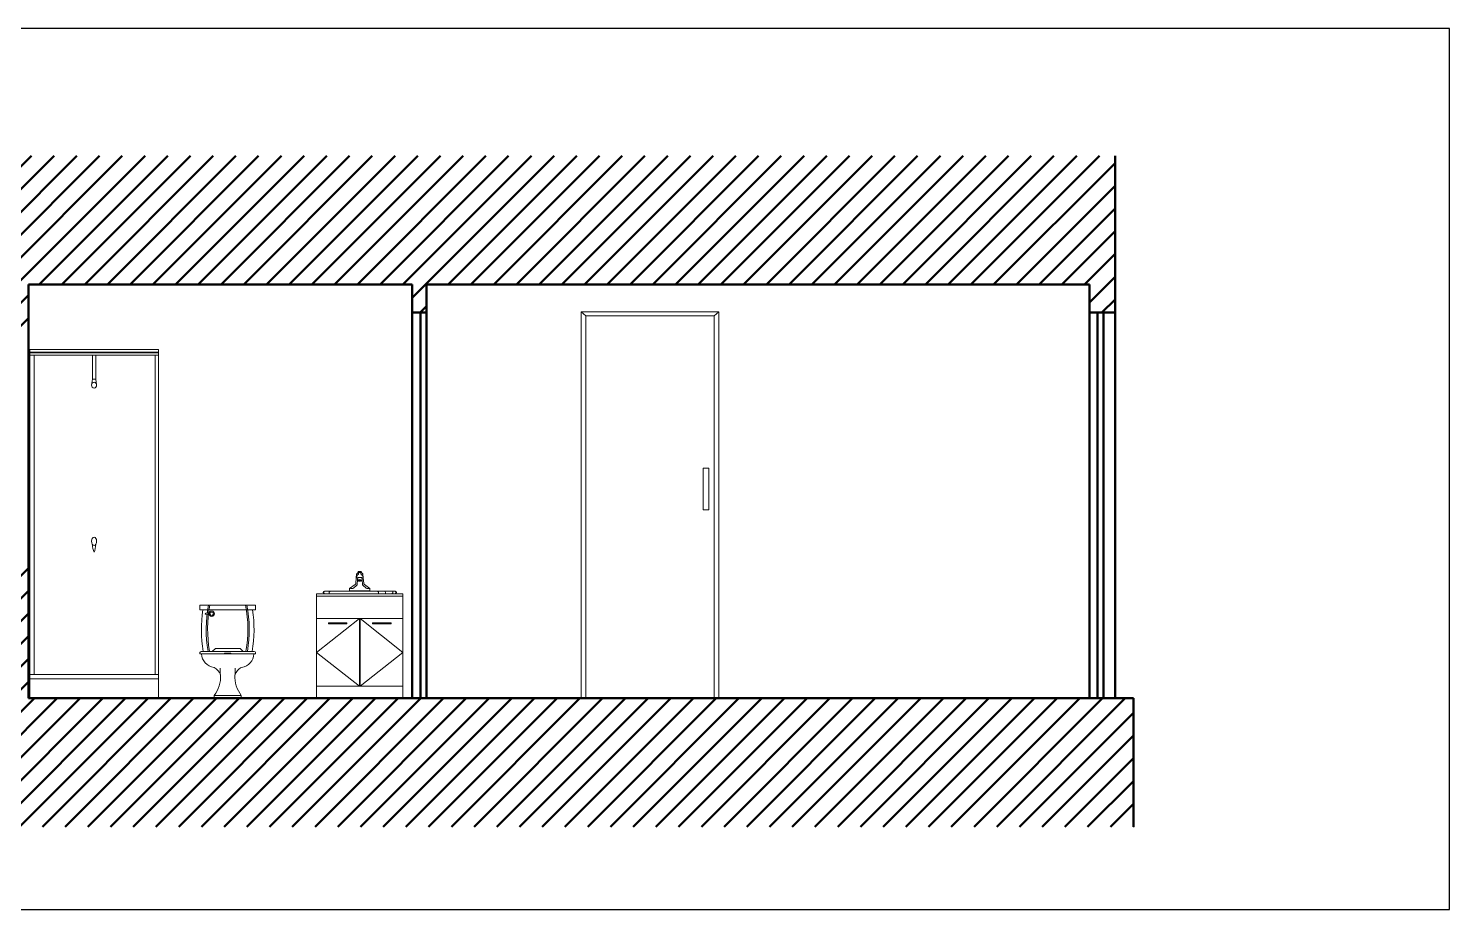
# Model space of a CAD drawing. Header units: inches. Extents: x 2960 to 8891, y 1487 to 4457.
# Drawn here: x 8117 to 8891, y 3204 to 3684 of the extents above; entities that cross this region are included whole.
import ezdxf

# ---------------------------------------------------------------- set-up
doc = ezdxf.new("R2010")
doc.units = ezdxf.units.IN
doc.header["$MEASUREMENT"] = 0
doc.linetypes.add('DASHED2', pattern=[0.25, 0.125, -0.125])
for name, color, linetype, lineweight in [('A-ELEV-PATT', 8, 'Continuous', 18), ('A-FURN', 8, 'Continuous', 20), ('A-GLAZ-FULL', 4, 'Continuous', 30), ('A-WALL-FULL', 7, 'Continuous', 50)]:
    doc.layers.add(name, color=color, linetype=linetype, lineweight=lineweight)

msp = doc.modelspace()

# ---------------------------------------------------------------- hatches: boundary and pattern name
at = {"layer": 'A-WALL-FULL'}
h = msp.add_hatch(dxfattribs=at)
h.set_pattern_fill('ANSI31', color=0, scale=70)
h.paths.add_polyline_path([(8708.47, 3614.08), (8103.34, 3614.08), (8103.34, 3544.08), (8103.19, 3544.08), (8103.13, 3516.01), (8116.72, 3516.01), (8116.72, 3544.08), (8325.77, 3544.08), (8325.77, 3528.8), (8333.47, 3528.8), (8333.47, 3544.08), (8694.45, 3544.08), (8694.45, 3528.8), (8708.47, 3528.8), (8708.47, 3544.08)])
h.paths.add_polyline_path([(8718.47, 3318.8), (8708.47, 3318.8), (8232.65, 3318.8), (8232.65, 3318.8), (8217.86, 3318.8), (8116.72, 3318.8), (8116.72, 3396.01), (8102.87, 3396.01), (8102.7, 3318.8), (7807.32, 3318.8), (7797.32, 3318.8), (7797.32, 3248.8), (8718.47, 3248.8)])

# ---------------------------------------------------------------- linework, layer by layer
at = {"layer": 'A-ELEV-PATT'}
for p, q in [((8417.67, 3529.16), (8417.67, 3318.8)), ((8420.26, 3527.13), (8420.26, 3318.8)), ((8420.26, 3527.13), (8490.22, 3527.13)), ((8490.22, 3527.13), (8490.22, 3318.8)), ((8487.22, 3444.04), (8484.17, 3444.04)), ((8484.17, 3444.04), (8484.17, 3421.47)), ((8487.22, 3421.47), (8487.22, 3444.04)), ((8484.17, 3421.47), (8487.22, 3421.47))]:
    msp.add_line(p, q, dxfattribs=at)
at = {"layer": 'A-FURN'}
for p, q in [((8420.26, 3527.13), (8417.67, 3529.16)), ((8417.67, 3529.16), (8492.77, 3529.16)), ((8490.22, 3527.13), (8492.77, 3529.16)), ((8492.77, 3529.16), (8492.77, 3318.8)), ((8117.47, 3507.23), (8187.47, 3507.23)), ((8117.47, 3506.91), (8187.47, 3506.91)), ((8117.47, 3505.66), (8187.47, 3505.66)), ((8117.47, 3505.66), (8187.47, 3505.66)), ((8119.82, 3331.76), (8119.82, 3505.66)), ((8151.53, 3505.66), (8151.53, 3492.6)), ((8153.4, 3505.66), (8153.4, 3492.6)), ((8185.76, 3331.76), (8185.76, 3505.66)), ((8151.53, 3492.6), (8151.07, 3489.3)), ((8151.53, 3492.6), (8153.4, 3492.6)), ((8153.4, 3492.6), (8153.87, 3489.3)), ((8295.24, 3384.25), (8295.05, 3381.57)), ((8295.45, 3386.36), (8295.27, 3384.53)), ((8295.31, 3384.47), (8295.67, 3385.61)), ((8295.31, 3384.47), (8296.05, 3384.2)), ((8296.03, 3384.06), (8295.34, 3384.3)), ((8295.98, 3386.96), (8295.65, 3386.7)), ((8295.73, 3380.89), (8295.93, 3383.2)), ((8295.93, 3383.2), (8296.09, 3384.49)), ((8295.99, 3385.98), (8296.18, 3386.09)), ((8296.36, 3387.61), (8296.13, 3387.13)), ((8296.24, 3383.13), (8296.24, 3382.98)), ((8296.32, 3383), (8296.32, 3382.85)), ((8296.52, 3386.57), (8296.66, 3387.49)), ((8297.52, 3387.89), (8296.81, 3387.89)), ((8297.81, 3386.57), (8297.66, 3387.49)), ((8298.2, 3387.13), (8297.97, 3387.61)), ((8298, 3382.84), (8298, 3382.99)), ((8298.09, 3382.96), (8298.09, 3383.11)), ((8298.34, 3385.98), (8298.15, 3386.09)), ((8298.41, 3383.18), (8298.24, 3384.5)), ((8298.28, 3384.2), (8299.02, 3384.47)), ((8298.99, 3384.3), (8298.3, 3384.06)), ((8298.68, 3386.7), (8298.35, 3386.96)), ((8298.6, 3380.89), (8298.4, 3383.2)), ((8299.02, 3384.47), (8298.65, 3385.61)), ((8299.06, 3384.53), (8298.87, 3386.36)), ((8299.28, 3381.57), (8299.08, 3384.25)), ((8320.67, 3375.72), (8273.64, 3375.72)), ((8273.64, 3375.72), (8273.64, 3318.61)), ((8320.67, 3374.38), (8273.64, 3374.38)), ((8277.9, 3377.07), (8297.16, 3377.07)), ((8294.64, 3380.84), (8291.62, 3378.62)), ((8291.62, 3378.62), (8291.62, 3377.3)), ((8291.62, 3377.3), (8302.71, 3377.3)), ((8291.87, 3377.3), (8291.87, 3377.07)), ((8291.87, 3377.07), (8302.46, 3377.07)), ((8292.03, 3378.61), (8293.11, 3378.56)), ((8293.66, 3378.82), (8295.51, 3380.45)), ((8297.16, 3377.07), (8316.41, 3377.07)), ((8300.66, 3378.82), (8298.82, 3380.45)), ((8302.71, 3378.62), (8299.68, 3380.84)), ((8302.29, 3378.61), (8301.22, 3378.56)), ((8302.46, 3377.07), (8302.46, 3377.3)), ((8302.71, 3377.3), (8302.71, 3378.62)), ((8320.67, 3375.72), (8320.67, 3318.8)), ((8320.67, 3375.72), (8320.67, 3375.72)), ((8210.14, 3369.46), (8210.14, 3366.97)), ((8210.14, 3369.46), (8225.26, 3369.46)), ((8210.14, 3366.97), (8225.26, 3366.97)), ((8240.37, 3369.46), (8225.26, 3369.46)), ((8240.37, 3366.97), (8225.26, 3366.97)), ((8240.37, 3369.46), (8240.37, 3366.97)), ((8213.96, 3365.29), (8213.24, 3365.06)), ((8213.96, 3364.35), (8213.24, 3364.59)), ((8216.51, 3365.74), (8213.96, 3365.29)), ((8216.51, 3363.9), (8213.96, 3364.35)), ((8320.67, 3362.29), (8273.64, 3362.29)), ((8290.18, 3359.97), (8280.11, 3359.97)), ((8280.11, 3359.97), (8280.11, 3359.29)), ((8280.11, 3359.29), (8290.18, 3359.29)), ((8290.18, 3359.29), (8290.18, 3359.97)), ((8297.02, 3362.29), (8297.02, 3325.33)), ((8297.29, 3362.29), (8297.29, 3325.33)), ((8304.12, 3359.29), (8304.12, 3359.97)), ((8304.12, 3359.97), (8314.2, 3359.97)), ((8314.2, 3359.29), (8304.12, 3359.29)), ((8314.2, 3359.97), (8314.2, 3359.29)), ((8210.14, 3343.66), (8210.14, 3342.99)), ((8210.81, 3344.33), (8225.26, 3344.33)), ((8216.86, 3344.33), (8218.54, 3345.87)), ((8218.54, 3345.87), (8225.26, 3345.87)), ((8223.58, 3343.32), (8223.58, 3342.99)), ((8223.58, 3343.32), (8225.26, 3343.32)), ((8231.97, 3345.87), (8225.26, 3345.87)), ((8239.7, 3344.33), (8225.26, 3344.33)), ((8226.93, 3343.32), (8225.26, 3343.32)), ((8226.93, 3343.32), (8226.93, 3342.99)), ((8233.65, 3344.33), (8231.97, 3345.87)), ((8240.37, 3343.66), (8240.37, 3342.99)), ((8210.14, 3342.99), (8225.26, 3342.99)), ((8240.37, 3342.99), (8225.26, 3342.99)), ((8117.47, 3331.76), (8187.47, 3331.76)), ((8117.47, 3329.4), (8187.47, 3329.4)), ((8221.22, 3335.21), (8221.22, 3331.82)), ((8229.29, 3335.21), (8229.29, 3331.82)), ((8217.86, 3320.28), (8225.26, 3320.28)), ((8217.86, 3320.28), (8217.86, 3318.8)), ((8232.65, 3320.28), (8225.26, 3320.28)), ((8232.65, 3320.28), (8232.65, 3318.8)), ((8320.67, 3325.33), (8273.64, 3325.33)), ((8117.27, 3318.8), (8118.84, 3318.8)), ((8187.47, 3318.8), (8117.47, 3318.8)), ((8232.65, 3318.8), (8217.86, 3318.8)), ((8320.67, 3318.8), (8273.64, 3318.8))]:
    msp.add_line(p, q, dxfattribs=at)
at = {"layer": 'A-FURN', "color": 0}
for p, q in [((8296.38, 3382.82), (8296.45, 3382.88)), ((8296.49, 3382.76), (8296.38, 3382.87)), ((8296.46, 3382.78), (8296.59, 3382.91)), ((8296.54, 3382.74), (8296.73, 3382.93)), ((8296.68, 3382.68), (8296.55, 3382.81)), ((8296.64, 3382.84), (8296.58, 3382.91)), ((8296.62, 3382.7), (8296.86, 3382.94)), ((8296.82, 3382.78), (8296.68, 3382.92)), ((8296.71, 3382.67), (8296.98, 3382.95)), ((8296.84, 3382.64), (8296.73, 3382.75)), ((8296.8, 3382.65), (8297.1, 3382.95)), ((8296.99, 3382.72), (8296.85, 3382.87)), ((8296.93, 3382.9), (8296.89, 3382.94)), ((8296.9, 3382.63), (8297.22, 3382.95)), ((8296.99, 3382.62), (8296.91, 3382.69)), ((8297, 3382.61), (8297.33, 3382.95)), ((8297.11, 3382.84), (8297, 3382.95)), ((8297.17, 3382.67), (8297.02, 3382.81)), ((8297.11, 3382.6), (8297.08, 3382.64)), ((8297.11, 3382.61), (8297.44, 3382.94)), ((8297.29, 3382.78), (8297.14, 3382.93)), ((8297.34, 3382.61), (8297.2, 3382.75)), ((8297.22, 3382.6), (8297.55, 3382.93)), ((8297.46, 3382.72), (8297.32, 3382.87)), ((8297.35, 3382.61), (8297.65, 3382.91)), ((8297.4, 3382.9), (8297.36, 3382.95)), ((8297.44, 3382.63), (8297.37, 3382.69)), ((8297.58, 3382.84), (8297.49, 3382.93)), ((8297.49, 3382.63), (8297.75, 3382.9)), ((8297.63, 3382.67), (8297.49, 3382.81)), ((8297.75, 3382.78), (8297.62, 3382.92)), ((8297.65, 3382.67), (8297.85, 3382.88)), ((8297.72, 3382.7), (8297.67, 3382.75)), ((8297.88, 3382.77), (8297.78, 3382.87)), ((8297.84, 3382.75), (8297.94, 3382.85)), ((8297.96, 3382.81), (8297.96, 3382.81))]:
    msp.add_line(p, q, dxfattribs=at)
at = {"layer": 'A-FURN', "linetype": 'DASHED2', "ltscale": 300}
for p, q in [((8297.02, 3362.29), (8273.64, 3343.81)), ((8297.29, 3362.29), (8320.67, 3343.81)), ((8273.64, 3343.81), (8297.02, 3325.33)), ((8320.67, 3343.81), (8297.29, 3325.33))]:
    msp.add_line(p, q, dxfattribs=at)
at = {"layer": 'A-FURN'}
msp.add_lwpolyline([(8117.47, 3318.8), (8117.47, 3508.8), (8187.47, 3508.8), (8187.47, 3318.8)], dxfattribs=at)
for radius in [1.45, 0.918]:
    msp.add_circle((8216.51, 3364.82), radius, dxfattribs=at)
for centre, radius, start, end in [((8169.97, 3404.3), 18.52, 185.17942, 199.00165), ((8134.96, 3404.3), 18.52, 340.99835, 354.82058), ((8295.31, 3384.24), 0.0662, 62.81409, 174.28941), ((8295.34, 3384.53), 0.0662, 174.28941, 242.81409), ((8295.95, 3386.31), 0.497, 127.3792, 174.28941), ((8296.3, 3385.4), 0.662, 118.48336, 162.19997), ((8297.13, 3379.91), 3.51, 68.6413, 110.09718), ((8295.68, 3387.35), 0.497, 307.3792, 334.11176), ((8297.17, 3380.88), 3.77, 73.49093, 106.68913), ((8295.87, 3386.67), 0.662, 298.48336, 351.14354), ((8297.13, 3379.91), 3.34, 73.27608, 105.49636), ((8297.13, 3379.76), 3.34, 73.27608, 105.49636), ((8297.13, 3379.76), 3.34, 74.82367, 103.95781), ((8297.13, 3379.61), 3.34, 74.86623, 104.00014), ((8297.18, 3384.04), 1.46, 234.31996, 304.54642), ((8296.81, 3387.4), 0.497, 90, 154.11176), ((8297.16, 3388.77), 1.59, 250.354, 289.646), ((8297.16, 3385.99), 1.59, 71.63831, 108.36169), ((8297.52, 3387.4), 0.497, 25.88824, 90), ((8298.46, 3386.67), 0.662, 188.85646, 241.51664), ((8298.65, 3387.35), 0.497, 205.88824, 232.6208), ((8298.02, 3385.4), 0.662, 17.80003, 61.51664), ((8298.38, 3386.31), 0.497, 5.71059, 52.6208), ((8299.02, 3384.24), 0.0662, 5.71059, 117.18591), ((8298.99, 3384.53), 0.0662, 297.18591, 5.71059), ((8277.9, 3376.4), 0.672, 90, 270), ((8278.57, 3376.4), 0.949, 134.93591, 225.06409), ((8281.45, 3376.1), 1.02, 108.14753, 201.68634), ((8293.14, 3379.22), 0.662, 267.53802, 322.18751), ((8294.06, 3381.64), 0.993, 306.28314, 355.77581), ((8295.07, 3380.94), 0.662, 311.56403, 355.09195), ((8299.26, 3380.94), 0.662, 184.90805, 228.43597), ((8300.27, 3381.64), 0.993, 184.22419, 233.71686), ((8301.19, 3379.22), 0.662, 217.81249, 272.46198), ((8306.31, 3376.06), 1.12, 342.63897, 64.76452), ((8310.24, 3376.33), 0.944, 319.99512, 51.37486), ((8314.27, 3376.57), 0.906, 291.87589, 33.6994), ((8316.41, 3376.4), 0.672, 270, 90), ((8316.12, 3376.4), 0.73, 293.02048, 66.97952), ((8284.05, 3356.29), 73.12, 171.59936, 189.41471), ((8284.05, 3356.29), 70.52, 169.23879, 189.76423), ((8284.05, 3356.29), 69.75, 169.11729, 189.83872), ((8166.46, 3356.29), 69.75, 350.16128, 10.88271), ((8166.46, 3356.29), 70.52, 350.23577, 10.76121), ((8166.46, 3356.29), 73.12, 350.58529, 8.40064), ((8213.24, 3364.82), 0.233, 91.09847, 268.90153), ((8210.81, 3343.66), 0.672, 90, 180), ((8239.7, 3343.66), 0.672, 0, 90), ((8218.93, 3343.41), 7.97, 183.06305, 261.06143), ((8217.59, 3334.88), 0.672, 63.2628, 81.06143), ((8231.58, 3343.41), 7.97, 278.93857, 356.93695), ((8204.64, 3330.47), 16.7, 322.36525, 3.57467), ((8214.77, 3329.28), 6.94, 20.51752, 63.2628), ((8220.64, 3331.47), 0.672, 3.57467, 20.51752), ((8245.87, 3330.47), 16.7, 176.42533, 217.63475), ((8229.87, 3331.47), 0.672, 159.48248, 176.42533), ((8235.74, 3329.28), 6.94, 116.7372, 159.48248)]:
    msp.add_arc(centre, radius, start, end, dxfattribs=at)
for centre, major_axis, ratio in [((8152.47, 3489.3), (0, 1.61), 0.869663), ((8152.47, 3404.3), (0, 2.24), 0.624288)]:
    msp.add_ellipse(centre, major_axis=major_axis, ratio=ratio, dxfattribs=at)
at = {"layer": 'A-GLAZ-FULL'}
for p, q in [((8890.62, 3683.53), (7675.27, 3683.53)), ((8890.62, 3203.76), (8890.62, 3683.53)), ((7675.27, 3203.76), (8890.62, 3203.76))]:
    msp.add_line(p, q, dxfattribs=at)
at = {"layer": 'A-WALL-FULL'}
for p, q in [((8708.47, 3544.08), (8708.47, 3614.08)), ((8116.72, 3318.8), (8116.72, 3544.08)), ((8325.77, 3544.08), (8116.72, 3544.08)), ((8325.77, 3318.8), (8325.77, 3544.08)), ((8694.45, 3544.08), (8333.47, 3544.08)), ((8333.47, 3544.08), (8333.47, 3318.8)), ((8694.45, 3318.8), (8694.45, 3544.08)), ((8708.47, 3318.8), (8708.47, 3544.08)), ((8325.77, 3528.8), (8333.47, 3528.8)), ((8330.27, 3528.8), (8330.27, 3318.8)), ((8694.45, 3528.8), (8708.47, 3528.8)), ((8698.97, 3318.8), (8698.97, 3528.8)), ((8702.17, 3318.8), (8702.17, 3528.8)), ((8116.72, 3318.8), (8708.47, 3318.8)), ((8708.47, 3318.8), (8718.47, 3318.8)), ((8718.47, 3318.8), (8718.47, 3248.8))]:
    msp.add_line(p, q, dxfattribs=at)

doc.saveas('drawing.dxf')
